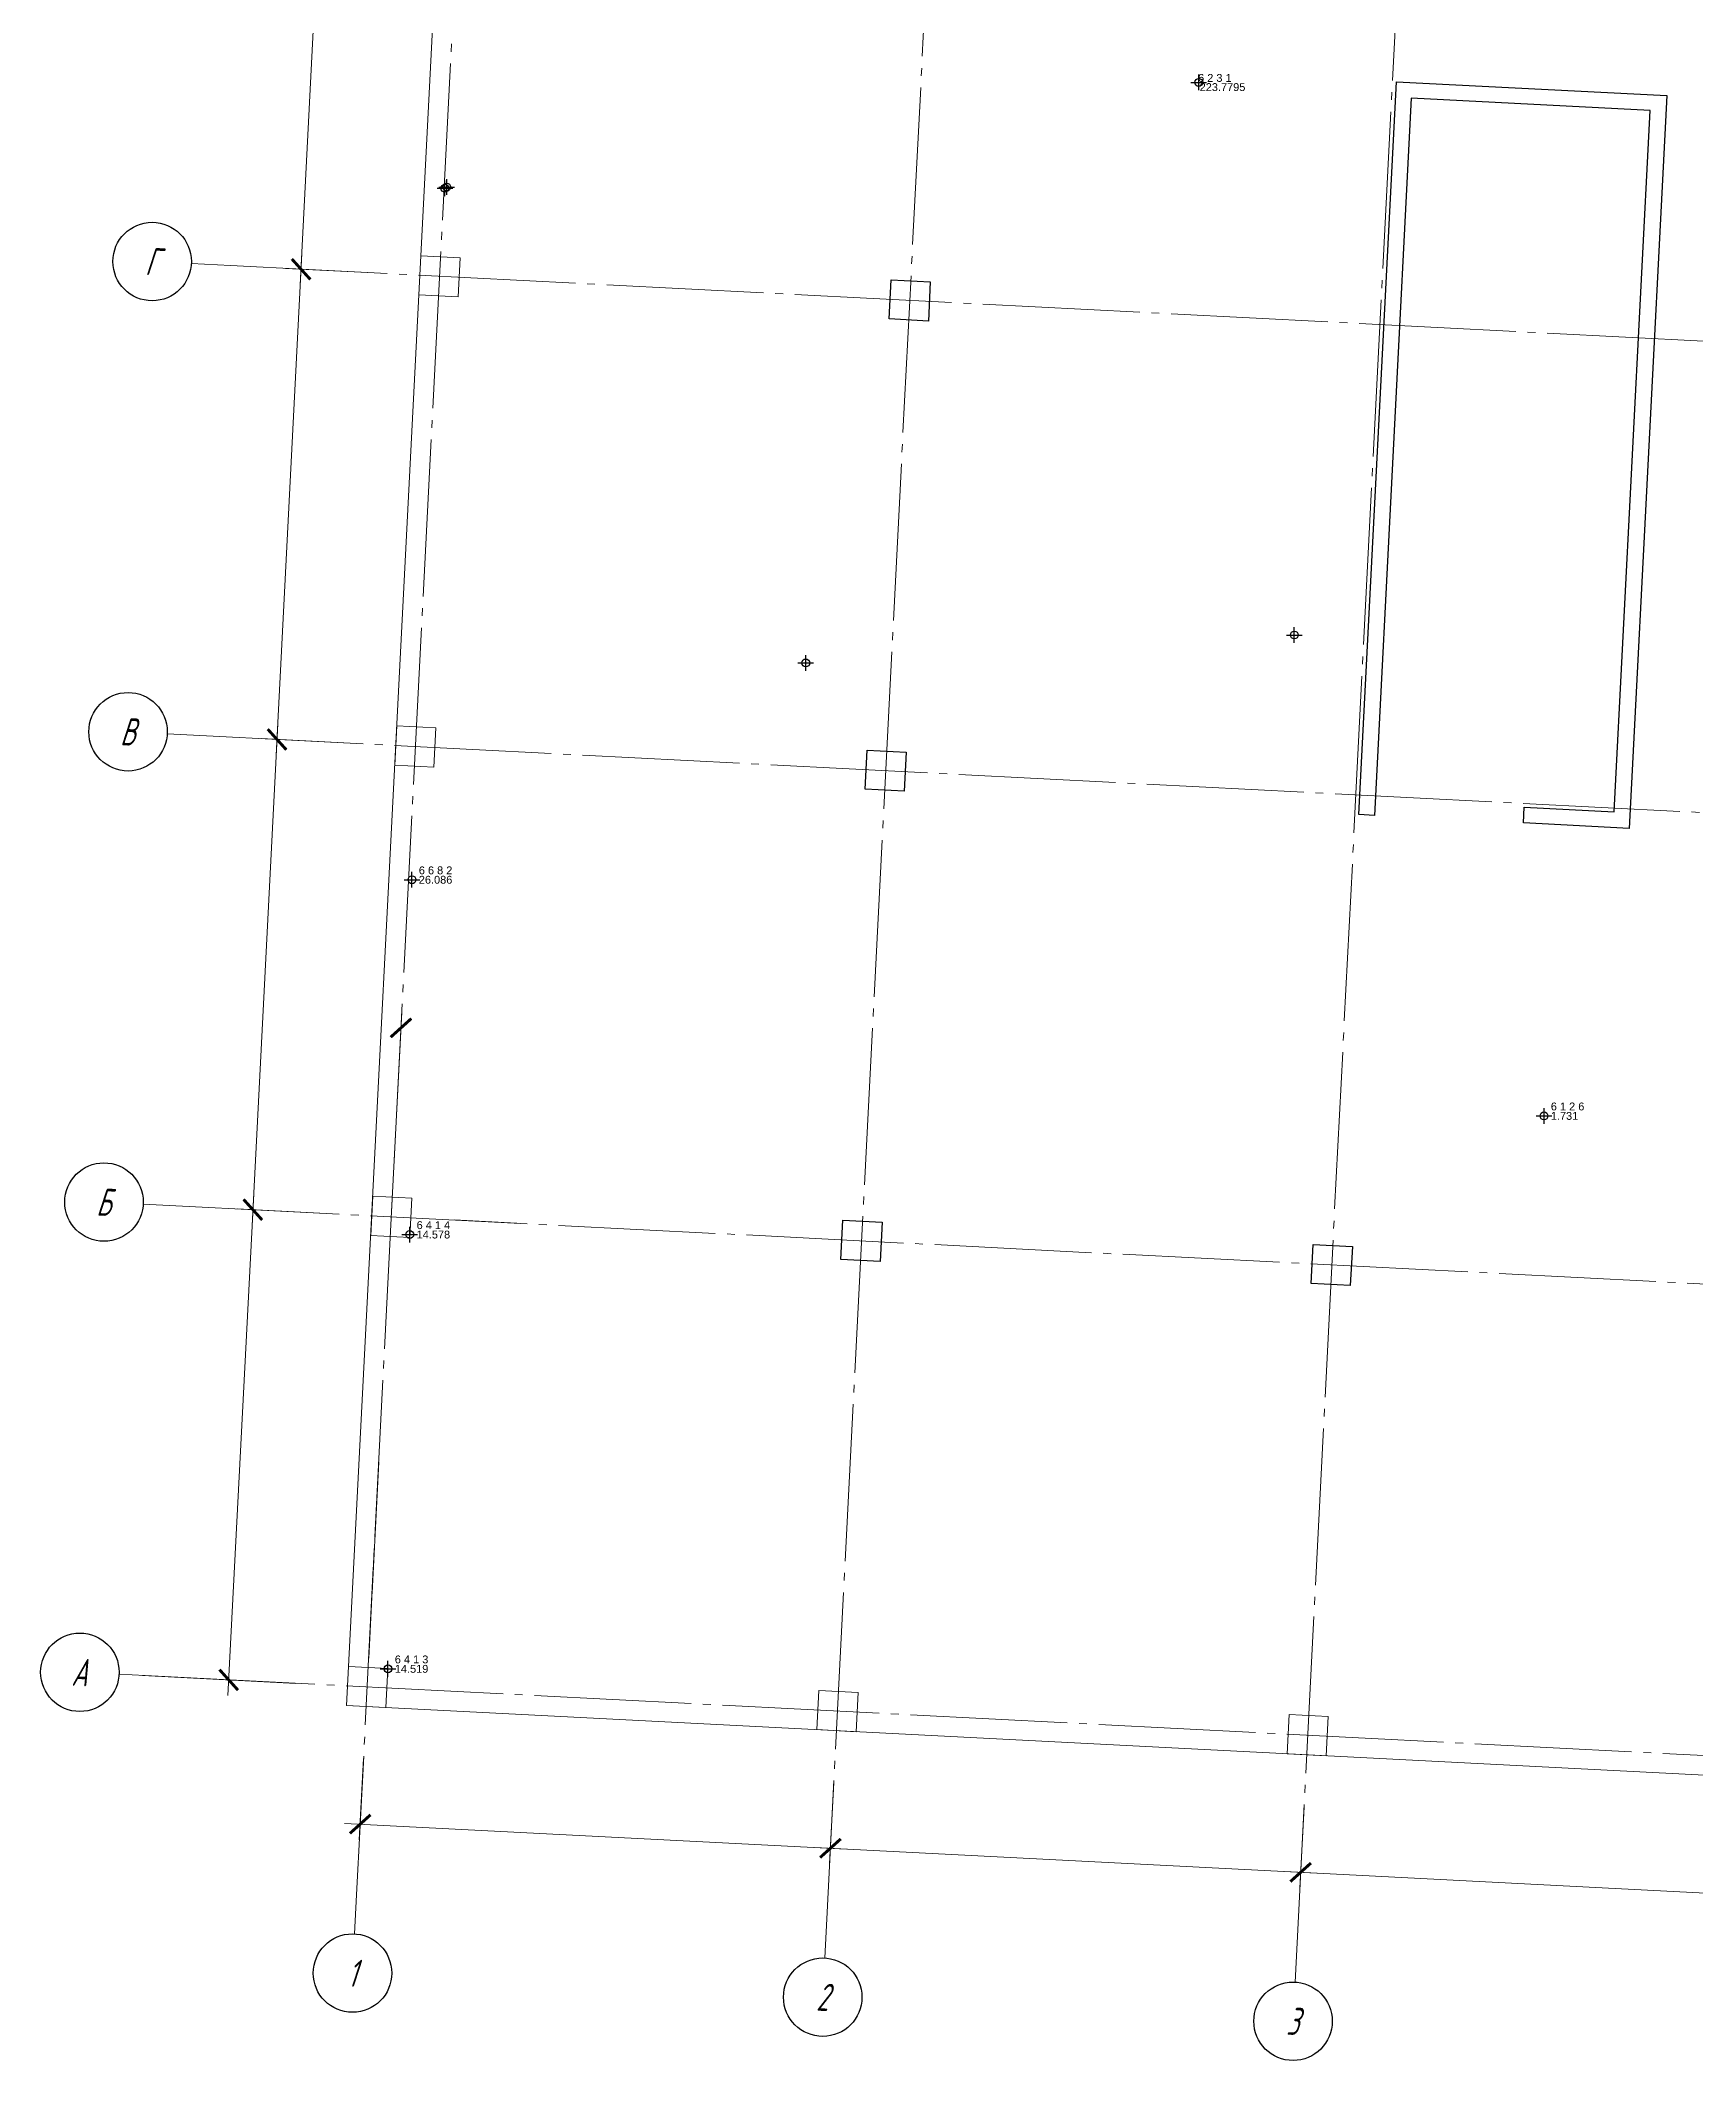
# Model space of a CAD drawing. Header units: millimetres. Extents: x -21314 to -21213, y 38223 to 38274.
# Drawn here: x -21313.75 to -21292.67, y 38226.09 to 38251.97 of the extents above; entities that cross this region are included whole.
import ezdxf
from ezdxf.enums import TextEntityAlignment as Align

# ---------------------------------------------------------------- set-up
doc = ezdxf.new("R2010")
doc.units = ezdxf.units.MM
doc.header["$PDMODE"] = 34
doc.header["$PDSIZE"] = 0.1
doc.linetypes.add('HIDDEN2', pattern=[4.7625, 3.175, -1.5875])
doc.linetypes.add('ГОСТ 2.303 5', pattern=[24, 20, -1.5, 1, -1.5])
for name, color, linetype, lineweight in [('ка', 7, 'Continuous', 30), ('КЖ_колонны', 7, 'Continuous', 15), ('СПДС_ОСИ', 1, 'ГОСТ 2.303 5', 15), ('СПДС_РАЗМЕРЫ', 152, 'Continuous', 25)]:
    doc.layers.add(name, color=color, linetype=linetype, lineweight=lineweight)
for name, color, linetype in [('КЖ_опалубка стен', 7, 'Continuous'), ('Номер_cw_GPT', 7, 'Continuous'), ('Номер_GRO', 7, 'Continuous'), ('Отметка_cw_GPT', 7, 'Continuous'), ('Отметка_GRO', 7, 'Continuous'), ('Пикет_cw_GPT', 7, 'Continuous'), ('Пикет_GRO', 7, 'Continuous')]:
    doc.layers.add(name, color=color, linetype=linetype)
doc.styles.add('AxeAndPointZ', font='arial.ttf')
doc.styles.get("Standard").update_dxf_attribs({"font": 'arial.ttf'})
doc.styles.add('ГОСТ 2.304', font='', dxfattribs={"width": 0.8, "oblique": 15})
doc.styles.get('ГОСТ 2.304').set_extended_font_data('GOST 2.304 type A')

# ---------------------------------------------------------------- blocks, each defined once
blk = doc.blocks.new('_ArchTick')
at = {"color": 0, "linetype": 'ByBlock', "const_width": 0.15}
blk.add_lwpolyline([(-0.5, -0.5), (0.5, 0.5)], dxfattribs=at)
blk = doc.blocks.new('т34р5и4')
at = {"layer": 'КЖ_колонны'}
for p, q in [((-21308.933, 38248.731), (-21308.907, 38249.23)), ((-21308.907, 38249.23), (-21308.408, 38249.205)), ((-21308.408, 38249.205), (-21308.433, 38248.706)), ((-21308.433, 38248.706), (-21308.933, 38248.731)), ((-21309.24, 38242.739), (-21309.214, 38243.238)), ((-21309.214, 38243.238), (-21308.715, 38243.213)), ((-21308.715, 38243.213), (-21308.741, 38242.713)), ((-21308.741, 38242.713), (-21309.24, 38242.739)), ((-21309.547, 38236.747), (-21309.521, 38237.246)), ((-21309.521, 38237.246), (-21309.022, 38237.221)), ((-21309.022, 38237.221), (-21309.048, 38236.721)), ((-21309.048, 38236.721), (-21309.547, 38236.747)), ((-21309.829, 38231.254), (-21309.329, 38231.228)), ((-21309.329, 38231.228), (-21309.355, 38230.729)), ((-21303.862, 38230.448), (-21303.837, 38230.947)), ((-21303.837, 38230.947), (-21303.337, 38230.921)), ((-21303.337, 38230.921), (-21303.363, 38230.422)), ((-21309.355, 38230.729), (-21309.854, 38230.755)), ((-21297.87, 38230.14), (-21297.844, 38230.64)), ((-21297.844, 38230.64), (-21297.345, 38230.614)), ((-21297.345, 38230.614), (-21297.371, 38230.115)), ((-21303.363, 38230.422), (-21303.862, 38230.448)), ((-21297.371, 38230.115), (-21297.87, 38230.14))]:
    blk.add_line(p, q, dxfattribs=at)
at = {"layer": 'КЖ_колонны', "lineweight": 5}
blk.add_line((-21309.854, 38230.755), (-21309.829, 38231.254), dxfattribs=at)
at = {"layer": 'КЖ_опалубка стен', "linetype": 'HIDDEN2', "ltscale": 100}
for p, q in [((-21296.956, 38242.109), (-21296.477, 38251.447)), ((-21296.477, 38251.447), (-21293.032, 38251.27)), ((-21296.288, 38251.237), (-21296.756, 38242.099)), ((-21293.242, 38251.081), (-21296.288, 38251.237)), ((-21293.7, 38242.143), (-21293.242, 38251.081)), ((-21293.032, 38251.27), (-21293.511, 38241.933)), ((-21302.941, 38248.424), (-21302.915, 38248.923)), ((-21302.915, 38248.923), (-21302.416, 38248.898)), ((-21302.416, 38248.898), (-21302.441, 38248.398)), ((-21302.441, 38248.398), (-21302.941, 38248.424)), ((-21303.248, 38242.432), (-21303.222, 38242.931)), ((-21303.222, 38242.931), (-21302.723, 38242.906)), ((-21302.723, 38242.906), (-21302.748, 38242.406)), ((-21302.748, 38242.406), (-21303.248, 38242.432)), ((-21296.756, 38242.099), (-21296.956, 38242.109)), ((-21294.859, 38242.002), (-21294.849, 38242.202)), ((-21293.511, 38241.933), (-21294.859, 38242.002)), ((-21294.849, 38242.202), (-21293.7, 38242.143)), ((-21303.555, 38236.44), (-21303.529, 38236.939)), ((-21303.529, 38236.939), (-21303.03, 38236.913)), ((-21303.03, 38236.913), (-21303.056, 38236.414)), ((-21297.563, 38236.133), (-21297.537, 38236.632)), ((-21297.537, 38236.632), (-21297.038, 38236.606)), ((-21297.038, 38236.606), (-21297.064, 38236.107)), ((-21303.056, 38236.414), (-21303.555, 38236.44)), ((-21297.064, 38236.107), (-21297.563, 38236.133))]:
    blk.add_line(p, q, dxfattribs=at)
at = {"layer": 'СПДС_ОСИ', "linetype": 'ГОСТ 2.303 5', "lineweight": 15, "ltscale": 0.1}
for points in [[(-21307.671, 38268.458), (-21309.727, 38228.345), (-21309.753, 38227.846)], [(-21301.679, 38268.15), (-21303.735, 38228.038), (-21303.761, 38227.539)], [(-21295.687, 38267.843), (-21297.743, 38227.731), (-21297.769, 38227.231)], [(-21311.832, 38249.13), (-21311.333, 38249.105), (-21215.057, 38244.169)], [(-21312.14, 38243.138), (-21311.64, 38243.112), (-21215.364, 38238.177)], [(-21312.447, 38237.146), (-21311.947, 38237.12), (-21215.672, 38232.185)], [(-21312.754, 38231.154), (-21312.255, 38231.128), (-21215.979, 38226.193)]]:
    blk.add_lwpolyline(points, dxfattribs=at)
at = {"layer": 'СПДС_ОСИ', "linetype": 'Continuous', "lineweight": 25, "ltscale": 100}
for centre in [(-21312.332, 38249.156), (-21312.639, 38243.164), (-21312.946, 38237.171), (-21313.253, 38231.179), (-21309.779, 38227.346), (-21303.787, 38227.039), (-21297.794, 38226.732)]:
    blk.add_circle(centre, 0.5, dxfattribs=at)
at = {"layer": 'СПДС_РАЗМЕРЫ', "lineweight": 15, "ltscale": 100}
for p, q in [((-21310.117, 38255.25), (-21310.444, 38248.859)), ((-21310.424, 38249.258), (-21310.752, 38242.867)), ((-21309.582, 38249.015), (-21310.634, 38249.069)), ((-21309.582, 38249.015), (-21310.634, 38249.069)), ((-21310.731, 38243.266), (-21311.059, 38236.874)), ((-21309.889, 38243.023), (-21310.941, 38243.077)), ((-21309.889, 38243.023), (-21310.941, 38243.077)), ((-21309.281, 38237.046), (-21309.151, 38239.59)), ((-21311.038, 38237.274), (-21311.366, 38230.882)), ((-21310.196, 38237.03), (-21311.248, 38237.084)), ((-21310.196, 38237.03), (-21311.248, 38237.084)), ((-21308.482, 38236.943), (-21307.685, 38236.902)), ((-21309.445, 38233.855), (-21309.53, 38232.19)), ((-21309.502, 38232.737), (-21309.573, 38231.361)), ((-21310.503, 38231.038), (-21312.454, 38231.138)), ((-21310.503, 38231.038), (-21311.555, 38231.092)), ((-21310.503, 38231.038), (-21311.555, 38231.092)), ((-21310.503, 38231.038), (-21311.555, 38231.092)), ((-21309.639, 38230.08), (-21309.692, 38229.044)), ((-21309.639, 38230.08), (-21309.692, 38229.044)), ((-21303.646, 38229.773), (-21303.699, 38228.737)), ((-21303.646, 38229.773), (-21303.699, 38228.737)), ((-21297.654, 38229.466), (-21297.707, 38228.43)), ((-21297.654, 38229.466), (-21297.707, 38228.43)), ((-21303.49, 38228.927), (-21309.881, 38229.254)), ((-21297.497, 38228.619), (-21303.889, 38228.947)), ((-21291.505, 38228.312), (-21297.897, 38228.64))]:
    blk.add_line(p, q, dxfattribs=at)
at = {"layer": 'СПДС_РАЗМЕРЫ', "lineweight": 15, "xscale": 0.2500000000000001, "yscale": 0.2500000000000001, "zscale": 0.2500000000000001}
for p, rotation in [((-21310.434, 38249.058), 267.065376066887), ((-21310.434, 38249.058), 87.06537606688698), ((-21310.741, 38243.066), 267.065376066887), ((-21310.741, 38243.066), 87.06537606688698), ((-21309.161, 38239.391), 177.0653760668928), ((-21311.049, 38237.074), 267.065376066887), ((-21311.049, 38237.074), 87.06537606688698), ((-21311.356, 38231.082), 87.06537606688694), ((-21311.356, 38231.082), 267.065376066887), ((-21309.681, 38229.244), 357.0653760668928), ((-21309.681, 38229.244), 177.0653760668928), ((-21303.689, 38228.937), 177.0653760668928), ((-21303.689, 38228.937), 357.0653760668928), ((-21297.697, 38228.63), 177.0653760668928), ((-21297.697, 38228.63), 357.0653760668928)]:
    blk.add_blockref('_ArchTick', p, dxfattribs=dict(at, rotation=rotation))
at = {"layer": 'СПДС_ОСИ', "linetype": 'Continuous', "lineweight": 25, "ltscale": 100, "style": 'ГОСТ 2.304', "oblique": 15, "width": 0.8}
for s, p in [('Г', (-21312.332, 38249.156)), ('В', (-21312.639, 38243.164)), ('Б', (-21312.946, 38237.171)), ('А', (-21313.253, 38231.179)), ('1', (-21309.779, 38227.346)), ('2', (-21303.787, 38227.039)), ('3', (-21297.794, 38226.732))]:
    blk.add_text(s, height=0.35, rotation=357.0654, dxfattribs=at).set_placement(p, align=Align.MIDDLE_CENTER)

msp = doc.modelspace()

# ---------------------------------------------------------------- linework, layer by layer
at = {"layer": 'ка', "lineweight": 15}
msp.add_lwpolyline([(-21307.986, 38267.207), (-21217.055, 38262.545), (-21218.924, 38226.093), (-21309.854, 38230.755)], close=True, dxfattribs=at)
at = {"layer": 'Пикет_cw_GPT', "color": 1}
msp.add_point((-21298.995, 38251.439, 223.78), dxfattribs=at)
at = {"layer": 'Пикет_cw_GPT', "color": 121}
for p in [(-21308.602, 38250.09, 18.313), (-21297.778, 38244.397, 0.013), (-21304.003, 38244.041, 2.927)]:
    msp.add_point(p, dxfattribs=at)
at = {"layer": 'Пикет_cw_GPT', "color": 3}
msp.add_point((-21308.579, 38250.105, 223.772), dxfattribs=at)
at = {"layer": 'Пикет_GRO', "color": 111}
for p in [(-21309.021, 38241.278, 26.086), (-21294.596, 38238.269, 1.731), (-21309.049, 38236.757, 14.578), (-21309.327, 38231.223, 14.519)]:
    msp.add_point(p, dxfattribs=at)

# ---------------------------------------------------------------- block references
msp.add_blockref('т34р5и4', (0, 0))

# ---------------------------------------------------------------- texts
at = {"layer": 'Номер_cw_GPT', "color": 231}
for s, height, p in [('6 2 3 1', 0.1, (-21299.004, 38251.446, 223.78)), ('6 2 3 2', 0.01, (-21308.575, 38250.121, 22.377)), ('6 1 12 4', 0.002, (-21297.776, 38244.398, 0.013)), ('6 1 12 1', 0.002, (-21304.001, 38244.042, 2.927))]:
    msp.add_text(s, height=height, dxfattribs=at).set_placement(p)
at = {"layer": 'Номер_cw_GPT', "color": 231, "style": 'AxeAndPointZ'}
msp.add_text('6 5 3 1', height=0.005, dxfattribs=at).set_placement((-21308.613, 38250.088, 1.831))
at = {"layer": 'Номер_GRO', "color": 30}
for s, p in [('6 6 8 2', (-21308.934, 38241.348, 26.086)), ('6 1 2 6', (-21294.509, 38238.339, 1.731)), ('6 4 1 4', (-21308.962, 38236.827, 14.578)), ('6 4 1 3', (-21309.24, 38231.293, 14.519))]:
    msp.add_text(s, height=0.1, dxfattribs=at).set_placement(p)
at = {"layer": 'Отметка_cw_GPT', "color": 191}
for s, height, p in [('223.7795', 0.1, (-21298.984, 38251.329, 223.78)), ('223.7718', 0.01, (-21308.575, 38250.109, 22.377)), ('0.013', 0.002, (-21297.776, 38244.396, 0.013)), ('2.927', 0.002, (-21304.001, 38244.04, 2.927))]:
    msp.add_text(s, height=height, dxfattribs=at).set_placement(p)
at = {"layer": 'Отметка_cw_GPT', "color": 191, "style": 'AxeAndPointZ'}
msp.add_text('18.313', height=0.005, dxfattribs=at).set_placement((-21308.613, 38250.082, 1.831))
at = {"layer": 'Отметка_GRO', "color": 240}
for s, p in [('26.086', (-21308.934, 38241.228, 26.086)), ('1.731', (-21294.509, 38238.219, 1.731)), ('14.578', (-21308.962, 38236.707, 14.578)), ('14.519', (-21309.24, 38231.173, 14.519))]:
    msp.add_text(s, height=0.1, dxfattribs=at).set_placement(p)

doc.saveas('drawing.dxf')
